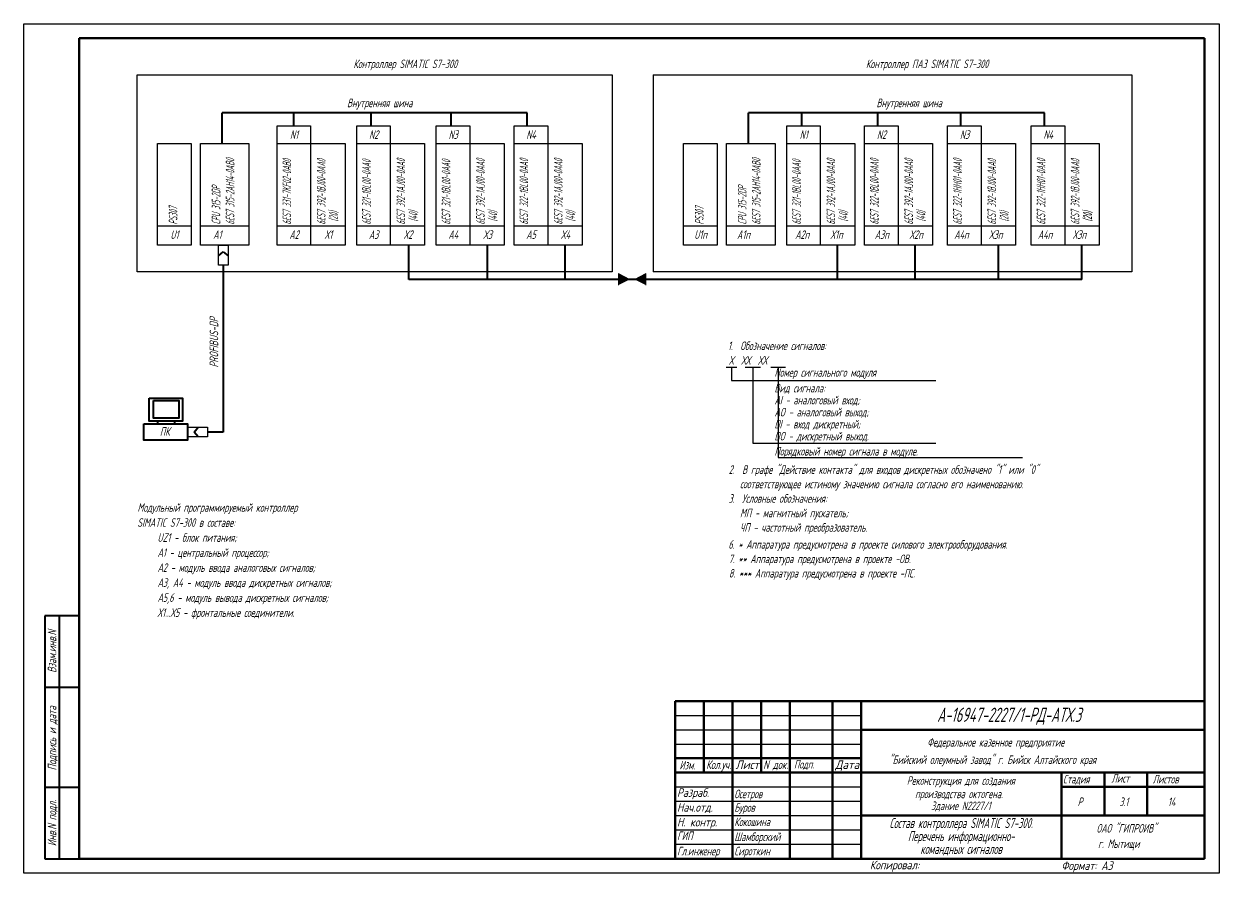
# Model space of a CAD drawing. Header units: millimetres. Extents: x -338 to 6826, y -8218 to 3153.
# Drawn here: x 2037.3 to 2455.1, y 675.4 to 972.4 of the extents above; entities that cross this region are included whole.
import ezdxf
from ezdxf.enums import TextEntityAlignment as Align

# ---------------------------------------------------------------- set-up
doc = ezdxf.new("R2010")
doc.units = ezdxf.units.MM
for name, color, linetype, lineweight in [('1', 4, 'Continuous', 15), ('Обводка', 6, 'Continuous', 25), ('Рамка тонкая', 5, 'Continuous', 25), ('Текст_КИП', 2, 'Continuous', 25), ('Толст.рамк.', 7, 'Continuous', 60), ('Толст.рамка', 7, 'Continuous', 60)]:
    doc.layers.add(name, color=color, linetype=linetype, lineweight=lineweight)
doc.layers.add('ТЕКСТ', color=2, linetype='Continuous')
doc.layers.add('Текст.', color=51, linetype='Continuous')
doc.styles.add('Simplex', font='simplex.shx', dxfattribs={"width": 0.7, "oblique": 15})

msp = doc.modelspace()

# ---------------------------------------------------------------- hatches: boundary and pattern name
at = {"layer": '1'}
for points in [[(2245.07, 885.08), (2249.07, 883.08), (2245.07, 881.08)], [(2254.66, 885.08), (2250.66, 883.08), (2254.66, 881.08)]]:
    msp.add_hatch(color=256, dxfattribs=at).paths.add_polyline_path(points)

# ---------------------------------------------------------------- linework, layer by layer
at = {"lineweight": 60}
for p, q in [((2056.57, 680.43), (2056.57, 967.43)), ((2056.57, 967.43), (2449.97, 967.43)), ((2449.97, 967.43), (2449.97, 680.43)), ((2449.97, 735.43), (2449.97, 680.43)), ((2449.97, 680.43), (2056.57, 680.43))]:
    msp.add_line(p, q, dxfattribs=at)
at = {"linetype": 'Continuous', "lineweight": 40}
for p, q in [((2213.2, 941.31), (2106.61, 941.31)), ((2106.61, 930.58), (2106.61, 941.31)), ((2131.63, 936.74), (2131.63, 941.31)), ((2158.6, 936.74), (2158.6, 941.31)), ((2186.67, 936.74), (2186.67, 941.31)), ((2213.2, 936.74), (2213.2, 941.31)), ((2393.99, 941.31), (2290.54, 941.31)), ((2290.54, 930.58), (2290.54, 941.31)), ((2309.18, 936.74), (2309.18, 941.31)), ((2335.71, 936.74), (2335.71, 941.31)), ((2364.75, 936.74), (2364.75, 941.31)), ((2393.99, 936.74), (2393.99, 941.31)), ((2171.82, 883.08), (2171.82, 895.08)), ((2199.29, 883.08), (2199.29, 895.08)), ((2226.41, 883.08), (2226.41, 895.08)), ((2321.68, 883.08), (2321.68, 895.08)), ((2348.85, 883.08), (2348.85, 895.08)), ((2377.9, 883.08), (2377.9, 895.08)), ((2407.13, 883.08), (2407.13, 895.08)), ((2106.95, 888.07), (2106.95, 829.68)), ((2407.13, 883.08), (2171.82, 883.08)), ((2084.11, 832.51), (2084.11, 833.5)), ((2090.04, 832.51), (2090.04, 833.5)), ((2106.95, 829.68), (2101.43, 829.68))]:
    msp.add_line(p, q, dxfattribs=at)
for p, q in [((2125.77, 895.08), (2125.77, 936.74)), ((2125.77, 936.74), (2137.5, 936.74)), ((2137.5, 936.74), (2137.5, 895.08)), ((2153.6, 895.08), (2153.6, 936.74)), ((2153.6, 895.08), (2153.6, 936.74)), ((2153.6, 936.74), (2165.33, 936.74)), ((2165.33, 936.74), (2165.33, 895.08)), ((2181.42, 936.74), (2193.16, 936.74)), ((2181.42, 895.08), (2181.42, 936.74)), ((2181.42, 895.08), (2181.42, 936.74)), ((2193.16, 936.74), (2193.16, 895.08)), ((2208.62, 936.74), (2220.35, 936.74)), ((2208.62, 895.08), (2208.62, 936.74)), ((2220.35, 936.74), (2220.35, 895.08)), ((2303.93, 936.74), (2315.66, 936.74)), ((2303.93, 895.08), (2303.93, 936.74)), ((2303.93, 895.08), (2303.93, 936.74)), ((2315.66, 936.74), (2315.66, 895.08)), ((2331.13, 936.74), (2342.86, 936.74)), ((2331.13, 895.08), (2331.13, 936.74)), ((2342.86, 936.74), (2342.86, 895.08)), ((2360.17, 936.74), (2371.91, 936.74)), ((2360.17, 895.08), (2360.17, 936.74)), ((2371.91, 936.74), (2371.91, 895.08)), ((2389.41, 936.74), (2401.14, 936.74)), ((2389.41, 895.08), (2389.41, 936.74)), ((2401.14, 936.74), (2401.14, 895.08)), ((2083.96, 895.08), (2083.96, 930.58)), ((2083.96, 930.58), (2095.69, 930.58)), ((2095.69, 930.58), (2095.69, 895.08)), ((2098.95, 895.08), (2098.95, 930.58)), ((2098.95, 930.58), (2115.9, 930.58)), ((2115.9, 930.58), (2115.9, 895.08)), ((2125.77, 930.58), (2149.52, 930.58)), ((2149.52, 930.58), (2149.52, 895.08)), ((2153.6, 930.58), (2177.35, 930.58)), ((2177.35, 930.58), (2177.35, 895.08)), ((2181.42, 930.58), (2205.18, 930.58)), ((2205.18, 930.58), (2205.18, 895.08)), ((2208.62, 930.58), (2232.37, 930.58)), ((2208.62, 930.58), (2232.37, 930.58)), ((2232.37, 930.58), (2232.37, 895.08)), ((2267.88, 895.08), (2267.88, 930.58)), ((2267.88, 930.58), (2279.62, 930.58)), ((2279.62, 930.58), (2279.62, 895.08)), ((2282.88, 895.08), (2282.88, 930.58)), ((2282.88, 930.58), (2299.82, 930.58)), ((2299.82, 930.58), (2299.82, 895.08)), ((2303.93, 930.58), (2327.68, 930.58)), ((2327.68, 930.58), (2327.68, 895.08)), ((2331.13, 930.58), (2354.88, 930.58)), ((2331.13, 930.58), (2354.88, 930.58)), ((2354.88, 930.58), (2354.88, 895.08)), ((2360.17, 930.58), (2383.93, 930.58)), ((2360.17, 930.58), (2383.93, 930.58)), ((2383.93, 930.58), (2383.93, 895.08)), ((2389.41, 930.58), (2413.16, 930.58)), ((2389.41, 930.58), (2413.16, 930.58)), ((2413.16, 930.58), (2413.16, 895.08)), ((2083.96, 901.77), (2095.69, 901.77)), ((2098.95, 901.77), (2115.9, 901.77)), ((2125.77, 901.77), (2149.52, 901.77)), ((2153.6, 901.77), (2177.35, 901.77)), ((2181.42, 901.77), (2205.18, 901.77)), ((2208.62, 901.77), (2232.37, 901.77)), ((2267.88, 901.77), (2279.62, 901.77)), ((2282.88, 901.77), (2299.82, 901.77)), ((2303.93, 901.77), (2327.68, 901.77)), ((2331.13, 901.77), (2354.88, 901.77)), ((2360.17, 901.77), (2383.93, 901.77)), ((2389.41, 901.77), (2413.16, 901.77)), ((2095.69, 895.08), (2083.96, 895.08)), ((2115.9, 895.08), (2098.95, 895.08)), ((2149.52, 895.08), (2125.77, 895.08)), ((2177.35, 895.08), (2153.6, 895.08)), ((2205.18, 895.08), (2181.42, 895.08)), ((2232.37, 895.08), (2208.62, 895.08)), ((2279.62, 895.08), (2267.88, 895.08)), ((2299.82, 895.08), (2282.88, 895.08)), ((2327.68, 895.08), (2303.93, 895.08)), ((2354.88, 895.08), (2331.13, 895.08)), ((2383.93, 895.08), (2360.17, 895.08)), ((2413.16, 895.08), (2389.41, 895.08))]:
    msp.add_line(p, q)
at = {"lineweight": 40}
for p, q in [((2105.25, 891.27), (2106.95, 892.71)), ((2106.95, 892.71), (2108.65, 891.28)), ((2096.78, 829.68), (2098.22, 831.39)), ((2098.22, 827.98), (2096.78, 829.68))]:
    msp.add_line(p, q, dxfattribs=at)
at = {"linetype": 'Continuous'}
for p, q in [((2282.78, 852.38), (2286.47, 852.38)), ((2284.64, 852.37), (2284.64, 847.74)), ((2289.34, 852.38), (2294.75, 852.38)), ((2292.05, 852.37), (2292.05, 825.83)), ((2298.31, 852.38), (2303.45, 852.38)), ((2300.88, 852.37), (2300.88, 820.74)), ((2284.64, 847.74), (2356.04, 847.74)), ((2292.05, 825.83), (2356.04, 825.83)), ((2300.88, 820.74), (2386.38, 820.74))]:
    msp.add_line(p, q, dxfattribs=at)
at = {"color": 7, "lineweight": 40}
for p, q in [((2044.59, 765.43), (2044.59, 680.43)), ((2056.59, 765.43), (2044.59, 765.43)), ((2049.59, 765.43), (2049.59, 680.43)), ((2044.59, 740.43), (2056.59, 740.43)), ((2044.59, 705.43), (2056.59, 705.43)), ((2044.59, 680.43), (2056.59, 680.43))]:
    msp.add_line(p, q, dxfattribs=at)
for points in [[(2105.25, 895.07), (2108.65, 895.07), (2108.65, 888.07), (2105.25, 888.07)], [(2094.43, 827.98), (2094.43, 831.39), (2101.43, 831.39), (2101.43, 827.98)]]:
    msp.add_lwpolyline(points, close=True)
at = {"linetype": 'Continuous', "lineweight": 40}
for points in [[(2081.06, 841.58), (2092.66, 841.58), (2092.66, 833.5), (2081.06, 833.5)], [(2082.59, 840.66), (2091.41, 840.66), (2091.41, 834.51), (2082.59, 834.51)], [(2079.22, 832.51), (2094.43, 832.51), (2094.43, 826.85), (2079.22, 826.85)]]:
    msp.add_lwpolyline(points, close=True, dxfattribs=at)
at = {"layer": '1'}
for p, q in [((2249.07, 883.08), (2245.07, 885.08)), ((2245.07, 881.08), (2245.07, 885.08)), ((2250.66, 883.08), (2254.66, 885.08)), ((2254.66, 881.08), (2254.66, 885.08))]:
    msp.add_line(p, q, dxfattribs=at)
at = {"layer": 'Обводка'}
for p, q in [((2076.81, 885.7), (2076.81, 954.62)), ((2076.81, 954.62), (2242.93, 954.62)), ((2242.93, 954.62), (2242.93, 885.7)), ((2257.27, 954.62), (2257.27, 885.7)), ((2257.27, 954.62), (2424.54, 954.62)), ((2424.54, 954.62), (2424.54, 885.7)), ((2242.93, 885.7), (2076.81, 885.7)), ((2424.54, 885.7), (2257.27, 885.7))]:
    msp.add_line(p, q, dxfattribs=at)
at = {"layer": 'Обводка', "color": 155}
for p, q in [((2264.97, 730.57), (2329.97, 730.57)), ((2264.97, 725.57), (2329.97, 725.57)), ((2264.97, 720.57), (2329.97, 720.57)), ((2264.97, 705.57), (2329.97, 705.57)), ((2264.97, 700.57), (2329.97, 700.57)), ((2264.97, 695.57), (2329.97, 695.57)), ((2264.97, 690.57), (2329.97, 690.57)), ((2264.97, 685.57), (2329.97, 685.57))]:
    msp.add_line(p, q, dxfattribs=at)
at = {"layer": 'Рамка тонкая'}
for p, q in [((2037.26, 675.43), (2037.26, 972.43)), ((2037.26, 972.43), (2455.06, 972.43)), ((2455.06, 972.43), (2455.06, 675.43)), ((2455.06, 675.43), (2037.26, 675.43))]:
    msp.add_line(p, q, dxfattribs=at)
at = {"layer": 'Толст.рамк.'}
for p, q in [((2449.97, 735.43), (2449.97, 680.43)), ((2449.97, 680.43), (2449.97, 735.43))]:
    msp.add_line(p, q, dxfattribs=at)
at = {"layer": 'Толст.рамка', "lineweight": 60}
for p, q in [((2264.97, 735.57), (2449.97, 735.57)), ((2264.97, 680.57), (2264.97, 735.57)), ((2274.97, 710.57), (2274.97, 735.57)), ((2284.97, 680.57), (2284.97, 735.57)), ((2294.97, 710.57), (2294.97, 735.57)), ((2304.97, 680.57), (2304.97, 735.57)), ((2319.97, 680.57), (2319.97, 735.57)), ((2329.97, 680.57), (2329.97, 735.57)), ((2329.97, 725.57), (2449.97, 725.57)), ((2264.97, 715.57), (2329.97, 715.57)), ((2264.97, 710.57), (2329.97, 710.57)), ((2329.97, 710.57), (2449.97, 710.57)), ((2399.97, 710.57), (2399.97, 680.57)), ((2414.97, 695.57), (2414.97, 710.57)), ((2429.97, 695.57), (2429.97, 710.57)), ((2399.97, 705.57), (2449.97, 705.57)), ((2329.97, 695.57), (2449.97, 695.57)), ((2264.97, 680.43), (2449.97, 680.43))]:
    msp.add_line(p, q, dxfattribs=at)

# ---------------------------------------------------------------- texts
at = {"color": 2, "style": 'Simplex', "oblique": 15, "width": 0.7}
for s, p in [('Взам.инв.N', (2048.59, 752.93)), ('Подпись и дата', (2048.59, 722.57)), ('Инв.N подл.', (2048.59, 692.93))]:
    msp.add_text(s, height=3, rotation=90, dxfattribs=at).set_placement(p, align=Align.CENTER)
at = {"layer": 'ТЕКСТ', "char_height": 3, "width": 19, "attachment_point": 4, "style": 'Simplex'}
for s, insert in [('{\\W0.8;Разраб.}', (2265.56, 703.17)), ('{\\W0.8;Нач.отд.}', (2265.56, 698.17)), ('{\\W0.8;Н. контр.}', (2265.56, 692.84)), ('ГИП', (2265.56, 688.48))]:
    msp.add_mtext(s, dxfattribs=dict(at, insert=insert))
at = {"layer": 'Текст.', "color": 3, "style": 'Simplex', "oblique": 15, "width": 0.6}
for s, p in [('1.  Обозначение сигналов:', (2283.37, 858.37)), ('Х  ХХ  ХХ ', (2283.7, 853.24)), ('            Номер сигнального модуля', (2283.71, 849.04)), ('            Вид сигнала:', (2283.71, 843.55)), ('            AI - аналоговый вход;', (2283.71, 839.35)), ('            AO - аналоговый выход;', (2283.71, 835.15)), ('            DI - вход дискретный;', (2283.71, 830.95)), ('            DO - дискретный выход.', (2283.71, 826.75)), ('            Порядковый номер сигнала в модуле.', (2283.71, 821.46)), ('2.  В графе "Действие контакта" для входов дискретных обозначено "1" или "0" ', (2283.62, 815.05)), ('   соответствующее истиному значению сигнала согласно его наименованию.', (2283.6, 810.01)), ('3.  Условные обозначения:', (2283.58, 804.96)), ('Модульный программируемый контроллер', (2076.95, 801.78)), ('   МП - магнитный пускатель; ', (2283.6, 799.88)), ('SIMATIC S7-300 в составе:', (2076.91, 796.53)), ('UZ1 - блок питания;', (2083.95, 791.28)), ('   ЧП - частотный преобразователь.', (2283.59, 794.83)), ('6. * Аппаратура предусмотрена в проекте силового электрооборудования.', (2283.53, 788.89)), ('А1 - центральный процессор;', (2083.95, 786.03)), ('7. ** Аппаратура предусмотрена в проекте -ОВ.', (2283.6, 783.84)), ('А2 - модуль ввода аналоговых сигналов;', (2083.95, 780.78)), ('8. *** Аппаратура предусмотрена в проекте -ПС.', (2283.68, 778.8)), ('А3, А4 - модуль ввода дискретных сигналов;', (2083.95, 775.53)), ('А5,6 - модуль вывода дискретных сигналов;', (2083.95, 770.28)), ('Х1...Х5 - фронтальные соединители.', (2083.95, 765.03))]:
    msp.add_text(s, height=3, dxfattribs=at).set_placement(p)
at = {"layer": 'Текст_КИП', "color": 3, "style": 'Simplex', "oblique": 15, "width": 0.6}
for s, p in [('Контроллер SIMATIC S7-300', (2170.58, 956.95)), ('Контроллер ПАЗ SIMATIC S7-300', (2353, 956.95)), ('Внутренняя шина', (2161.65, 943.29)), ('Внутренняя шина', (2346.72, 943.29)), ('N1', (2131.69, 932.2)), ('N2', (2159.52, 932.2)), ('N3', (2187.34, 932.2)), ('N4', (2214.54, 932.2)), ('N1', (2309.85, 932.2)), ('N2', (2337.04, 932.2)), ('N3', (2366.09, 932.2)), ('N4', (2395.33, 932.2)), ('U1', (2089.88, 897.23)), ('А1', (2104.87, 897.23)), ('А2', (2131.69, 897.23)), ('Х1', (2143.71, 897.23)), ('А3', (2159.52, 897.23)), ('Х2', (2171.54, 897.23)), ('А4', (2187.34, 897.23)), ('Х3', (2199.36, 897.23)), ('А5', (2214.54, 897.23)), ('Х4', (2226.56, 897.23)), ('U1п', (2273.8, 897.23)), ('А1п', (2288.8, 897.23)), ('А2п', (2309.31, 897.23)), ('Х1п', (2321.34, 897.23)), ('А3п', (2337.15, 897.23)), ('Х2п', (2349.17, 897.23)), ('А4п', (2364.97, 897.23)), ('Х3п', (2376.99, 897.23)), ('А4п', (2394.21, 897.23)), ('Х3п', (2406.23, 897.23)), ('ПК', (2086.51, 828.38))]:
    msp.add_text(s, height=3, dxfattribs=at).set_placement(p, align=Align.CENTER)
at = {"layer": 'Текст_КИП', "color": 3, "style": 'Simplex', "oblique": 15}
for s, width, p in [('6ES7 315-2AН14-0AB0', 0.45, (2110.83, 902.24)), ('6ES7 331-7KF02-0АВ0', 0.45, (2130.67, 902.24)), ('6ES7 392-1BJ00-0AA0', 0.45, (2142.69, 902.24)), ('6ES7 321-1BL00-0АА0', 0.45, (2158.5, 902.24)), ('6ES7 392-1AJ00-0AA0', 0.45, (2170.52, 902.24)), ('6ES7 321-1BL00-0АА0', 0.45, (2186.33, 902.24)), ('6ES7 392-1AJ00-0AA0', 0.45, (2198.35, 902.24)), ('6ES7 322-1BL00-0АА0', 0.45, (2213.52, 902.24)), ('6ES7 392-1AJ00-0AA0', 0.45, (2225.54, 902.24)), ('6ES7 315-2AН14-0AB0', 0.45, (2294.75, 902.24)), ('6ES7 321-1BL00-0АА0', 0.45, (2308.83, 902.24)), ('6ES7 392-1AJ00-0AA0', 0.45, (2320.85, 902.24)), ('6ES7 322-1BL00-0АА0', 0.45, (2336.03, 902.24)), ('6ES7 392-1AJ00-0AA0', 0.45, (2348.05, 902.24)), ('6ES7 322-1НН01-0АА0', 0.45, (2365.08, 902.24)), ('6ES7 392-1BJ00-0AA0', 0.45, (2377.1, 902.24)), ('6ES7 322-1НН01-0АА0', 0.45, (2394.31, 902.24)), ('6ES7 392-1BJ00-0AA0', 0.45, (2406.22, 902.24)), ('CPU 315-2DP', 0.45, (2105.92, 902.24)), ('CPU 315-2DP', 0.45, (2289.84, 902.24)), ('PS307', 0.45, (2090.92, 902.24)), (' (20)', 0.45, (2146.98, 902.24)), (' (40)', 0.45, (2174.81, 902.24)), (' (40)', 0.45, (2202.64, 902.24)), (' (40)', 0.45, (2229.84, 902.24)), ('PS307', 0.45, (2274.85, 902.24)), (' (40)', 0.45, (2325.15, 902.24)), (' (40)', 0.45, (2352.34, 902.24)), (' (20)', 0.45, (2381.39, 902.24)), (' (20)', 0.45, (2381.39, 902.24)), (' (20)', 0.45, (2410.51, 902.24)), (' (20)', 0.45, (2410.62, 902.24)), ('PROFIBUS-DP', 0.6, (2105.19, 852.27))]:
    msp.add_text(s, height=3, rotation=90, dxfattribs=dict(at, width=width)).set_placement(p)
at = {"layer": 'Текст_КИП', "style": 'Simplex', "oblique": 15, "width": 0.6}
for s, height, p in [('А-16947-2227/1-РД-АТХ.3', 5, (2356.46, 728.3)), ('Федеральное казенное предприятие', 3, (2353.02, 719.68)), ('Изм.', 3, (2266.4, 711.69)), ('Подп.', 3, (2306.45, 712)), ('"Бийский олеумный завод" г. Бийск Алтайского края ', 3, (2339.73, 713.6)), ('Стадия', 3, (2400.49, 706.78)), ('Лист', 3, (2417.43, 707.1)), ('Листов', 3, (2431.84, 706.78)), ('Осетров', 3, (2285.6, 701.62)), ('Буров', 3, (2285.6, 696.86)), ('Р', 3, (2405.6, 698.87)), ('3.1', 3, (2420.18, 698.87)), ('14', 3, (2437.14, 698.87)), ('Кокошина', 3, (2285.6, 691.86)), ('Шамборский', 3, (2285.6, 686.64)), ('ОАО "ГИПРОИВ"', 3, (2412.21, 689.59)), ('г. Мытищи', 3, (2412.77, 684.23)), ('Гл.инженер', 3, (2265.6, 681.64)), ('Сироткин', 3, (2285.6, 681.64))]:
    msp.add_text(s, height=height, dxfattribs=at).set_placement(p)
at = {"layer": 'Текст_КИП', "style": 'Simplex', "oblique": 15}
for s, width, p, p2 in [('Кол.уч.', 0.603486, (2275.74, 711.84), (2284.45, 711.84)), ('Лист', 0.686041, (2286.03, 711.84), (2294.26, 711.84)), ('N док.', 0.628372, (2295.69, 711.84), (2304.4, 711.84)), ('Дата', 0.652619, (2320.86, 711.84), (2329.25, 711.84))]:
    msp.add_text(s, height=3, dxfattribs=dict(at, width=width)).set_placement(p, p2, align=Align.FIT)
at = {"layer": 'Текст_КИП', "style": 'Simplex', "oblique": 15, "width": 0.6}
for s, height, p in [('Реконструкция для создания', 3, (2364.77, 706.29)), ('производства октогена. ', 3, (2364.77, 701.63)), ('Здание N2227/1', 3, (2364.77, 697.47)), ('Состав контроллера SIMATIC S7-300.', 3.5, (2364.88, 691.18)), ('Перечень информационно-', 3.5, (2364.88, 686.6)), ('командных сигналов', 3.5, (2364.88, 682.12))]:
    msp.add_text(s, height=height, dxfattribs=at).set_placement(p, align=Align.CENTER)
at = {"layer": 'Текст_КИП', "color": 3, "style": 'Simplex', "oblique": 15, "width": 0.8}
for s, p in [('Копировал:', (2332.99, 676.75)), ('Формат: А3', (2399.92, 676.55))]:
    msp.add_text(s, height=3, dxfattribs=at).set_placement(p)

doc.saveas('drawing.dxf')
